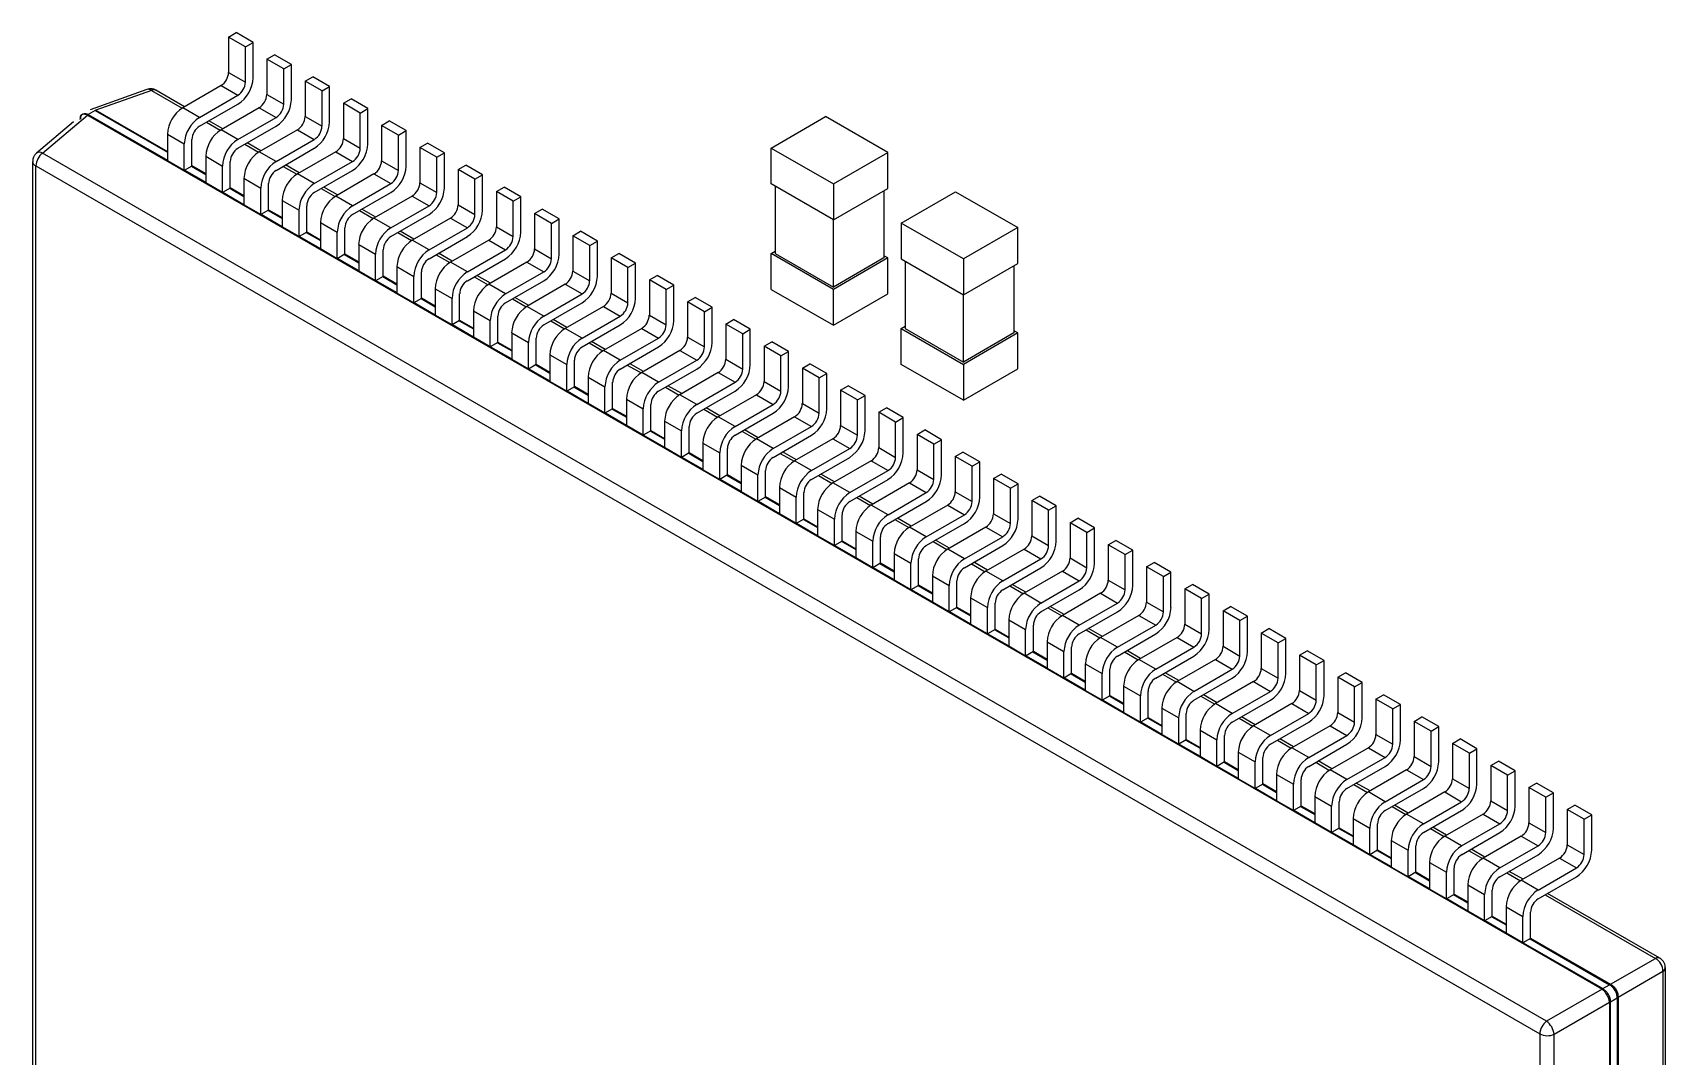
# Model space of a CAD drawing. Header units: millimetres. Extents: x 461 to 1302, y 117 to 711.
# Drawn here: x 951.68 to 981.86, y 286.42 to 305.35 of the extents above; entities that cross this region are included whole.
import ezdxf

# ---------------------------------------------------------------- set-up
doc = ezdxf.new("R2010")
doc.units = ezdxf.units.MM
doc.layers.get('0').update_dxf_attribs({"lineweight": 50})

msp = doc.modelspace()

# ---------------------------------------------------------------- linework, layer by layer
at = {"color": 7, "linetype": 'Continuous', "lineweight": 25}
for p, q in [((955.299, 305.272), (955.441, 305.353)), ((955.61, 305.092), (955.299, 305.272)), ((955.299, 305.272), (955.299, 304.618)), ((955.752, 305.174), (955.441, 305.353)), ((955.61, 305.092), (955.752, 305.174)), ((955.61, 304.439), (955.61, 305.092)), ((955.752, 304.52), (955.752, 305.174)), ((956.006, 304.863), (956.148, 304.945)), ((956.459, 304.765), (956.148, 304.945)), ((955.299, 304.618), (955.61, 304.439)), ((956.317, 304.684), (956.006, 304.863)), ((956.006, 304.863), (956.006, 304.21)), ((956.317, 304.684), (956.459, 304.765)), ((956.317, 304.03), (956.317, 304.684)), ((956.459, 304.112), (956.459, 304.765)), ((953.788, 304.303), (952.736, 303.927)), ((953.87, 304.286), (952.846, 303.919)), ((954.482, 303.983), (953.955, 304.288)), ((955.158, 304.373), (954.451, 303.965)), ((955.158, 304.373), (955.469, 304.194)), ((956.713, 304.455), (956.855, 304.537)), ((957.025, 304.276), (956.713, 304.455)), ((956.713, 304.455), (956.713, 303.802)), ((957.166, 304.357), (956.855, 304.537)), ((957.025, 304.276), (957.166, 304.357)), ((957.166, 303.704), (957.166, 304.357)), ((954.762, 303.786), (955.469, 304.194)), ((954.762, 303.622), (955.469, 304.03)), ((956.006, 304.21), (956.317, 304.03)), ((957.025, 303.622), (957.025, 304.276)), ((957.421, 304.047), (957.562, 304.129)), ((957.732, 303.867), (957.421, 304.047)), ((957.421, 304.047), (957.421, 303.394)), ((957.873, 303.949), (957.562, 304.129)), ((952.431, 303.706), (951.746, 303.124)), ((951.86, 303.126), (952.69, 303.829)), ((952.704, 303.839), (952.69, 303.829)), ((952.69, 303.829), (980.691, 287.664)), ((952.831, 303.912), (952.704, 303.839)), ((952.846, 303.919), (952.831, 303.912)), ((954.762, 303.786), (954.451, 303.965)), ((955.19, 303.575), (954.935, 303.722)), ((955.865, 303.965), (955.158, 303.557)), ((955.469, 303.377), (956.176, 303.786)), ((955.865, 303.965), (956.176, 303.786)), ((956.713, 303.802), (957.025, 303.622)), ((957.732, 303.867), (957.873, 303.949)), ((957.732, 303.214), (957.732, 303.867)), ((957.873, 303.296), (957.873, 303.949)), ((958.128, 303.639), (958.269, 303.72)), ((958.58, 303.541), (958.269, 303.72)), ((965.33, 303.219), (966.336, 303.8)), ((967.484, 303.137), (966.336, 303.8)), ((954.168, 303.475), (954.479, 303.296)), ((954.168, 303.475), (954.168, 302.985)), ((955.469, 303.377), (955.158, 303.557)), ((955.469, 303.214), (956.176, 303.622)), ((956.572, 303.557), (955.865, 303.149)), ((956.572, 303.557), (956.883, 303.377)), ((957.421, 303.394), (957.732, 303.214)), ((958.439, 303.459), (958.128, 303.639)), ((958.128, 303.639), (958.128, 302.985)), ((958.439, 303.459), (958.58, 303.541)), ((958.439, 302.806), (958.439, 303.459)), ((958.58, 302.888), (958.58, 303.541)), ((979.667, 287.073), (951.86, 303.126)), ((954.479, 302.806), (954.479, 303.296)), ((954.62, 302.887), (954.62, 303.377)), ((955.897, 303.167), (955.642, 303.314)), ((956.176, 302.969), (955.865, 303.149)), ((956.176, 302.969), (956.883, 303.377)), ((956.176, 302.806), (956.883, 303.214)), ((957.279, 303.149), (956.572, 302.741)), ((957.279, 303.149), (957.59, 302.969)), ((958.835, 303.231), (958.976, 303.312)), ((959.146, 303.051), (958.835, 303.231)), ((958.835, 303.231), (958.835, 302.577)), ((959.287, 303.133), (958.976, 303.312)), ((959.146, 303.051), (959.287, 303.133)), ((959.287, 302.479), (959.287, 303.133)), ((965.33, 302.556), (965.33, 303.219)), ((965.33, 303.219), (966.479, 302.556)), ((966.479, 302.556), (967.484, 303.137)), ((967.484, 302.474), (967.484, 303.137)), ((951.675, 302.972), (951.675, 270.862)), ((951.734, 302.89), (979.54, 286.838)), ((951.734, 270.78), (951.734, 302.89)), ((954.479, 302.806), (954.168, 302.985)), ((954.62, 302.887), (954.479, 302.806)), ((954.875, 303.067), (955.186, 302.887)), ((954.875, 303.067), (954.875, 302.577)), ((955.186, 302.398), (955.186, 302.887)), ((955.327, 302.479), (955.327, 302.969)), ((956.604, 302.759), (956.349, 302.906)), ((956.883, 302.561), (957.59, 302.969)), ((956.883, 302.398), (957.59, 302.806)), ((958.128, 302.985), (958.439, 302.806)), ((959.146, 302.398), (959.146, 303.051)), ((959.542, 302.822), (959.683, 302.904)), ((959.853, 302.643), (959.542, 302.822)), ((959.542, 302.822), (959.542, 302.169)), ((959.994, 302.724), (959.683, 302.904)), ((955.186, 302.398), (954.875, 302.577)), ((955.327, 302.479), (955.186, 302.398)), ((955.582, 302.659), (955.893, 302.479)), ((955.582, 302.659), (955.582, 302.169)), ((955.893, 301.989), (955.893, 302.479)), ((956.035, 302.071), (956.035, 302.561)), ((956.883, 302.561), (956.572, 302.741)), ((957.311, 302.351), (957.056, 302.498)), ((957.986, 302.741), (957.279, 302.332)), ((957.59, 302.153), (958.297, 302.561)), ((957.986, 302.741), (958.297, 302.561)), ((958.835, 302.577), (959.146, 302.398)), ((959.853, 302.643), (959.994, 302.724)), ((959.853, 301.989), (959.853, 302.643)), ((959.994, 302.071), (959.994, 302.724)), ((960.249, 302.414), (960.39, 302.496)), ((960.701, 302.316), (960.39, 302.496)), ((966.479, 301.893), (965.33, 302.556)), ((965.401, 302.515), (965.401, 301.269)), ((966.479, 302.556), (966.479, 301.893)), ((966.479, 301.893), (967.484, 302.474)), ((956.289, 302.251), (956.6, 302.071)), ((956.289, 302.251), (956.289, 301.761)), ((957.59, 302.153), (957.279, 302.332)), ((957.59, 301.989), (958.297, 302.398)), ((958.693, 302.332), (957.986, 301.924)), ((958.693, 302.332), (959.004, 302.153)), ((960.56, 302.234), (960.249, 302.414)), ((960.249, 302.414), (960.249, 301.761)), ((960.56, 302.234), (960.701, 302.316)), ((960.56, 301.581), (960.56, 302.234)), ((960.701, 301.663), (960.701, 302.316)), ((967.413, 302.433), (967.413, 301.187)), ((967.734, 301.831), (968.74, 302.412)), ((968.74, 302.412), (969.888, 301.749)), ((955.893, 301.989), (955.582, 302.169)), ((956.035, 302.071), (955.893, 301.989)), ((956.6, 301.581), (956.6, 302.071)), ((956.742, 301.663), (956.742, 302.153)), ((958.018, 301.942), (957.763, 302.089)), ((958.297, 301.745), (957.986, 301.924)), ((958.297, 301.745), (959.004, 302.153)), ((958.297, 301.581), (959.004, 301.989)), ((959.4, 301.924), (958.693, 301.516)), ((959.4, 301.924), (959.712, 301.745)), ((959.542, 302.169), (959.853, 301.989)), ((960.956, 302.006), (961.097, 302.088)), ((961.267, 301.826), (960.956, 302.006)), ((960.956, 302.006), (960.956, 301.353)), ((961.409, 301.908), (961.097, 302.088)), ((961.267, 301.826), (961.409, 301.908)), ((961.409, 301.255), (961.409, 301.908)), ((966.479, 300.647), (966.479, 301.893)), ((956.6, 301.581), (956.289, 301.761)), ((956.742, 301.663), (956.6, 301.581)), ((956.996, 301.842), (957.307, 301.663)), ((956.996, 301.842), (956.996, 301.353)), ((957.307, 301.173), (957.307, 301.663)), ((957.449, 301.255), (957.449, 301.744)), ((958.725, 301.534), (958.471, 301.681)), ((959.004, 301.336), (959.712, 301.745)), ((959.004, 301.173), (959.712, 301.581)), ((960.249, 301.761), (960.56, 301.581)), ((961.267, 301.173), (961.267, 301.826)), ((961.663, 301.598), (961.805, 301.679)), ((961.974, 301.418), (961.663, 301.598)), ((961.663, 301.598), (961.663, 300.944)), ((962.116, 301.5), (961.805, 301.679)), ((968.883, 301.168), (967.734, 301.831)), ((967.734, 301.831), (967.734, 301.168)), ((969.888, 301.749), (968.883, 301.168)), ((969.888, 301.086), (969.888, 301.749)), ((957.307, 301.173), (956.996, 301.353)), ((957.703, 301.434), (958.014, 301.255)), ((957.703, 301.434), (957.703, 300.944)), ((958.156, 300.846), (958.156, 301.336)), ((959.004, 301.336), (958.693, 301.516)), ((959.432, 301.126), (959.178, 301.273)), ((960.108, 301.516), (959.4, 301.108)), ((959.712, 300.928), (960.419, 301.336)), ((960.108, 301.516), (960.419, 301.336)), ((960.956, 301.353), (961.267, 301.173)), ((961.974, 301.418), (962.116, 301.5)), ((961.974, 300.765), (961.974, 301.418)), ((962.116, 300.846), (962.116, 301.5)), ((962.37, 301.189), (962.512, 301.271)), ((962.823, 301.092), (962.512, 301.271)), ((965.33, 301.269), (965.401, 301.31)), ((966.479, 300.606), (965.33, 301.269)), ((965.33, 300.606), (965.33, 301.269)), ((965.401, 301.269), (966.479, 300.647)), ((957.449, 301.255), (957.307, 301.173)), ((958.014, 300.765), (958.014, 301.255)), ((958.41, 301.026), (958.722, 300.846)), ((958.41, 301.026), (958.41, 300.536)), ((959.712, 300.928), (959.4, 301.108)), ((959.712, 300.765), (960.419, 301.173)), ((960.815, 301.108), (960.108, 300.7)), ((960.815, 301.108), (961.126, 300.928)), ((962.681, 301.01), (962.37, 301.189)), ((962.37, 301.189), (962.37, 300.536)), ((962.681, 301.01), (962.823, 301.092)), ((962.681, 300.357), (962.681, 301.01)), ((962.823, 300.438), (962.823, 301.092)), ((967.413, 301.187), (966.479, 300.647)), ((967.484, 301.187), (966.479, 300.606)), ((967.484, 301.187), (967.413, 301.227)), ((967.484, 300.524), (967.484, 301.187)), ((967.734, 301.168), (968.883, 300.505)), ((967.805, 301.127), (967.805, 299.881)), ((968.883, 301.168), (968.883, 300.505)), ((968.883, 300.505), (969.888, 301.086)), ((969.818, 301.045), (969.818, 299.799)), ((958.014, 300.765), (957.703, 300.944)), ((958.156, 300.846), (958.014, 300.765)), ((958.722, 300.356), (958.722, 300.846)), ((958.863, 300.438), (958.863, 300.928)), ((960.139, 300.718), (959.885, 300.865)), ((960.419, 300.52), (960.108, 300.7)), ((960.419, 300.52), (961.126, 300.928)), ((960.419, 300.357), (961.126, 300.765)), ((961.522, 300.7), (960.815, 300.291)), ((961.522, 300.7), (961.833, 300.52)), ((961.663, 300.944), (961.974, 300.765)), ((963.077, 300.781), (963.219, 300.863)), ((963.389, 300.602), (963.077, 300.781)), ((963.077, 300.781), (963.077, 300.128)), ((963.53, 300.683), (963.219, 300.863)), ((963.389, 300.602), (963.53, 300.683)), ((963.53, 300.03), (963.53, 300.683)), ((958.722, 300.356), (958.41, 300.536)), ((958.863, 300.438), (958.722, 300.356)), ((959.118, 300.618), (959.429, 300.438)), ((959.118, 300.618), (959.118, 300.128)), ((959.429, 299.948), (959.429, 300.438)), ((959.57, 300.03), (959.57, 300.52)), ((960.846, 300.31), (960.592, 300.457)), ((961.126, 300.112), (961.833, 300.52)), ((962.37, 300.536), (962.681, 300.357)), ((963.389, 299.948), (963.389, 300.602)), ((963.784, 300.373), (963.926, 300.455)), ((964.096, 300.193), (963.784, 300.373)), ((963.784, 300.373), (963.784, 299.72)), ((964.237, 300.275), (963.926, 300.455)), ((965.33, 300.606), (966.479, 299.943)), ((966.479, 299.943), (966.479, 300.606)), ((966.479, 299.943), (967.484, 300.524)), ((968.883, 299.259), (968.883, 300.505)), ((959.429, 299.948), (959.118, 300.128)), ((959.825, 300.21), (960.136, 300.03)), ((959.825, 300.21), (959.825, 299.72)), ((960.277, 299.622), (960.277, 300.112)), ((961.126, 300.112), (960.815, 300.291)), ((961.126, 299.948), (961.833, 300.357)), ((962.229, 300.291), (961.522, 299.883)), ((961.833, 299.703), (962.54, 300.112)), ((962.229, 300.291), (962.54, 300.112)), ((963.077, 300.128), (963.389, 299.948)), ((964.096, 300.193), (964.237, 300.275)), ((964.096, 299.54), (964.096, 300.193)), ((964.237, 299.622), (964.237, 300.275)), ((959.57, 300.03), (959.429, 299.948)), ((960.136, 299.54), (960.136, 300.03)), ((960.532, 299.801), (960.843, 299.622)), ((960.532, 299.801), (960.532, 299.311)), ((961.553, 299.901), (961.299, 300.048)), ((961.833, 299.703), (961.522, 299.883)), ((961.833, 299.54), (962.54, 299.948)), ((962.936, 299.883), (962.229, 299.475)), ((962.936, 299.883), (963.247, 299.703)), ((964.492, 299.965), (964.633, 300.047)), ((964.803, 299.785), (964.492, 299.965)), ((964.492, 299.965), (964.492, 299.312)), ((964.944, 299.867), (964.633, 300.047)), ((964.803, 299.785), (964.944, 299.867)), ((964.803, 299.132), (964.803, 299.785)), ((964.944, 299.214), (964.944, 299.867)), ((967.734, 299.881), (967.805, 299.922)), ((967.734, 299.881), (968.883, 299.218)), ((967.734, 299.218), (967.734, 299.881)), ((967.805, 299.881), (968.883, 299.259)), ((969.818, 299.799), (968.883, 299.259)), ((969.888, 299.799), (968.883, 299.218)), ((969.888, 299.799), (969.818, 299.84)), ((969.888, 299.136), (969.888, 299.799)), ((960.136, 299.54), (959.825, 299.72)), ((960.277, 299.622), (960.136, 299.54)), ((960.843, 299.132), (960.843, 299.622)), ((960.984, 299.214), (960.984, 299.703)), ((962.261, 299.493), (962.006, 299.64)), ((962.54, 299.295), (962.229, 299.475)), ((962.54, 299.295), (963.247, 299.703)), ((962.54, 299.132), (963.247, 299.54)), ((963.643, 299.475), (962.936, 299.067)), ((963.643, 299.475), (963.954, 299.295)), ((963.784, 299.72), (964.096, 299.54)), ((965.199, 299.557), (965.34, 299.638)), ((965.51, 299.377), (965.199, 299.557)), ((965.199, 299.557), (965.199, 298.903)), ((965.651, 299.459), (965.34, 299.638)), ((965.51, 299.377), (965.651, 299.459)), ((965.651, 298.805), (965.651, 299.459)), ((960.843, 299.132), (960.532, 299.311)), ((960.984, 299.214), (960.843, 299.132)), ((961.239, 299.393), (961.55, 299.214)), ((961.239, 299.393), (961.239, 298.903)), ((961.55, 298.724), (961.55, 299.214)), ((961.691, 298.805), (961.691, 299.295)), ((962.968, 299.085), (962.713, 299.232)), ((963.247, 298.887), (963.954, 299.295)), ((964.492, 299.312), (964.803, 299.132)), ((965.51, 298.724), (965.51, 299.377)), ((965.906, 299.148), (966.047, 299.23)), ((966.358, 299.051), (966.047, 299.23)), ((968.883, 298.555), (967.734, 299.218)), ((968.883, 299.218), (968.883, 298.555)), ((961.55, 298.724), (961.239, 298.903)), ((961.946, 298.985), (962.257, 298.805)), ((961.946, 298.985), (961.946, 298.495)), ((962.399, 298.397), (962.399, 298.887)), ((963.247, 298.887), (962.936, 299.067)), ((963.247, 298.724), (963.954, 299.132)), ((964.35, 299.067), (963.643, 298.658)), ((963.954, 298.479), (964.661, 298.887)), ((964.35, 299.067), (964.661, 298.887)), ((965.199, 298.903), (965.51, 298.724)), ((966.217, 298.969), (965.906, 299.148)), ((965.906, 299.148), (965.906, 298.495)), ((966.217, 298.969), (966.358, 299.051)), ((966.217, 298.316), (966.217, 298.969)), ((966.358, 298.397), (966.358, 299.051)), ((968.883, 298.555), (969.888, 299.136)), ((961.691, 298.805), (961.55, 298.724)), ((962.257, 298.315), (962.257, 298.805)), ((962.653, 298.577), (962.964, 298.397)), ((962.653, 298.577), (962.653, 298.087)), ((963.675, 298.677), (963.42, 298.824)), ((963.954, 298.479), (963.643, 298.658)), ((963.954, 298.316), (964.661, 298.724)), ((965.057, 298.658), (964.35, 298.25)), ((965.057, 298.658), (965.368, 298.479)), ((966.613, 298.74), (966.754, 298.822)), ((966.924, 298.561), (966.613, 298.74)), ((966.613, 298.74), (966.613, 298.087)), ((967.065, 298.642), (966.754, 298.822)), ((966.924, 298.561), (967.065, 298.642)), ((966.924, 297.907), (966.924, 298.561)), ((967.065, 297.989), (967.065, 298.642)), ((962.257, 298.315), (961.946, 298.495)), ((962.399, 298.397), (962.257, 298.315)), ((962.964, 297.907), (962.964, 298.397)), ((963.106, 297.989), (963.106, 298.479)), ((964.382, 298.269), (964.127, 298.416)), ((964.661, 298.071), (964.35, 298.25)), ((964.661, 298.071), (965.368, 298.479)), ((964.661, 297.907), (965.368, 298.316)), ((965.764, 298.25), (965.057, 297.842)), ((965.764, 298.25), (966.076, 298.071)), ((965.906, 298.495), (966.217, 298.316)), ((967.32, 298.332), (967.461, 298.414)), ((967.631, 298.152), (967.32, 298.332)), ((967.32, 298.332), (967.32, 297.679)), ((967.773, 298.234), (967.461, 298.414)), ((962.964, 297.907), (962.653, 298.087)), ((963.106, 297.989), (962.964, 297.907)), ((963.36, 298.169), (963.671, 297.989)), ((963.36, 298.169), (963.36, 297.679)), ((963.671, 297.499), (963.671, 297.989)), ((963.813, 297.581), (963.813, 298.071)), ((965.089, 297.86), (964.834, 298.007)), ((965.368, 297.662), (966.076, 298.071)), ((966.613, 298.087), (966.924, 297.907)), ((967.631, 298.152), (967.773, 298.234)), ((967.631, 297.499), (967.631, 298.152)), ((967.773, 297.581), (967.773, 298.234)), ((968.027, 297.924), (968.169, 298.006)), ((968.48, 297.826), (968.169, 298.006)), ((963.671, 297.499), (963.36, 297.679)), ((964.067, 297.76), (964.378, 297.581)), ((964.067, 297.76), (964.067, 297.27)), ((964.52, 297.173), (964.52, 297.662)), ((965.368, 297.662), (965.057, 297.842)), ((965.368, 297.499), (966.076, 297.907)), ((966.471, 297.842), (965.764, 297.434)), ((966.076, 297.254), (966.783, 297.662)), ((966.471, 297.842), (966.783, 297.662)), ((967.32, 297.679), (967.631, 297.499)), ((968.338, 297.744), (968.027, 297.924)), ((968.027, 297.924), (968.027, 297.271)), ((968.338, 297.744), (968.48, 297.826)), ((968.338, 297.091), (968.338, 297.744)), ((968.48, 297.173), (968.48, 297.826)), ((963.813, 297.581), (963.671, 297.499)), ((964.378, 297.091), (964.378, 297.581)), ((964.774, 297.352), (965.086, 297.173)), ((964.774, 297.352), (964.774, 296.862)), ((965.796, 297.452), (965.542, 297.599)), ((966.076, 297.254), (965.764, 297.434)), ((966.076, 297.091), (966.783, 297.499)), ((967.179, 297.434), (966.471, 297.026)), ((967.179, 297.434), (967.49, 297.254)), ((968.734, 297.516), (968.876, 297.597)), ((969.045, 297.336), (968.734, 297.516)), ((968.734, 297.516), (968.734, 296.862)), ((969.187, 297.418), (968.876, 297.597)), ((969.045, 297.336), (969.187, 297.418)), ((969.187, 296.764), (969.187, 297.418)), ((964.378, 297.091), (964.067, 297.27)), ((964.52, 297.173), (964.378, 297.091)), ((965.086, 296.683), (965.086, 297.173)), ((965.227, 296.764), (965.227, 297.254)), ((966.503, 297.044), (966.249, 297.191)), ((966.783, 296.846), (967.49, 297.254)), ((966.783, 296.683), (967.49, 297.091)), ((968.027, 297.271), (968.338, 297.091)), ((969.045, 296.683), (969.045, 297.336)), ((969.441, 297.107), (969.583, 297.189)), ((969.752, 296.928), (969.441, 297.107)), ((969.441, 297.107), (969.441, 296.454)), ((969.894, 297.009), (969.583, 297.189)), ((965.086, 296.683), (964.774, 296.862)), ((965.227, 296.764), (965.086, 296.683)), ((965.482, 296.944), (965.793, 296.764)), ((965.482, 296.944), (965.482, 296.454)), ((965.793, 296.274), (965.793, 296.764)), ((965.934, 296.356), (965.934, 296.846)), ((966.783, 296.846), (966.471, 297.026)), ((967.21, 296.636), (966.956, 296.783)), ((967.886, 297.026), (967.179, 296.617)), ((967.49, 296.438), (968.197, 296.846)), ((967.886, 297.026), (968.197, 296.846)), ((968.734, 296.862), (969.045, 296.683)), ((969.752, 296.928), (969.894, 297.009)), ((969.752, 296.275), (969.752, 296.928)), ((969.894, 296.356), (969.894, 297.009)), ((970.148, 296.699), (970.29, 296.781)), ((970.601, 296.601), (970.29, 296.781)), ((965.793, 296.274), (965.482, 296.454)), ((966.189, 296.536), (966.5, 296.356)), ((966.189, 296.536), (966.189, 296.046)), ((966.641, 295.948), (966.641, 296.438)), ((967.49, 296.438), (967.179, 296.617)), ((967.49, 296.275), (968.197, 296.683)), ((968.593, 296.617), (967.886, 296.209)), ((968.197, 296.03), (968.904, 296.438)), ((968.593, 296.617), (968.904, 296.438)), ((969.441, 296.454), (969.752, 296.275)), ((970.46, 296.52), (970.148, 296.699)), ((970.148, 296.699), (970.148, 296.046)), ((970.46, 296.52), (970.601, 296.601)), ((970.46, 295.866), (970.46, 296.52)), ((970.601, 295.948), (970.601, 296.601)), ((965.934, 296.356), (965.793, 296.274)), ((966.5, 295.866), (966.5, 296.356)), ((967.917, 296.228), (967.663, 296.375)), ((968.197, 296.03), (967.886, 296.209)), ((968.197, 295.866), (968.904, 296.275)), ((969.3, 296.209), (968.593, 295.801)), ((969.3, 296.209), (969.611, 296.03)), ((970.856, 296.291), (970.997, 296.373)), ((971.167, 296.111), (970.856, 296.291)), ((970.856, 296.291), (970.856, 295.638)), ((971.308, 296.193), (970.997, 296.373)), ((971.167, 296.111), (971.308, 296.193)), ((971.308, 295.54), (971.308, 296.193)), ((966.5, 295.866), (966.189, 296.046)), ((966.641, 295.948), (966.5, 295.866)), ((966.896, 296.128), (967.207, 295.948)), ((966.896, 296.128), (966.896, 295.638)), ((967.207, 295.458), (967.207, 295.948)), ((967.348, 295.54), (967.348, 296.03)), ((968.625, 295.819), (968.37, 295.966)), ((968.904, 295.621), (969.611, 296.03)), ((968.904, 295.458), (969.611, 295.866)), ((970.148, 296.046), (970.46, 295.866)), ((971.167, 295.458), (971.167, 296.111)), ((971.563, 295.883), (971.704, 295.964)), ((971.874, 295.703), (971.563, 295.883)), ((971.563, 295.883), (971.563, 295.23)), ((972.015, 295.785), (971.704, 295.964)), ((967.207, 295.458), (966.896, 295.638)), ((967.348, 295.54), (967.207, 295.458)), ((967.603, 295.719), (967.914, 295.54)), ((967.603, 295.719), (967.603, 295.229)), ((967.914, 295.05), (967.914, 295.54)), ((968.055, 295.131), (968.055, 295.621)), ((968.904, 295.621), (968.593, 295.801)), ((969.332, 295.411), (969.077, 295.558)), ((970.007, 295.801), (969.3, 295.393)), ((969.611, 295.213), (970.318, 295.621)), ((970.007, 295.801), (970.318, 295.621)), ((970.856, 295.638), (971.167, 295.458)), ((971.874, 295.703), (972.015, 295.785)), ((971.874, 295.05), (971.874, 295.703)), ((972.015, 295.132), (972.015, 295.785)), ((972.27, 295.475), (972.411, 295.556)), ((972.722, 295.377), (972.411, 295.556)), ((967.914, 295.05), (967.603, 295.229)), ((968.31, 295.311), (968.621, 295.132)), ((968.31, 295.311), (968.31, 294.821)), ((969.611, 295.213), (969.3, 295.393)), ((969.611, 295.05), (970.318, 295.458)), ((970.714, 295.393), (970.007, 294.985)), ((970.714, 295.393), (971.025, 295.213)), ((971.563, 295.23), (971.874, 295.05)), ((972.581, 295.295), (972.27, 295.475)), ((972.27, 295.475), (972.27, 294.821)), ((972.581, 295.295), (972.722, 295.377)), ((972.581, 294.642), (972.581, 295.295)), ((972.722, 294.723), (972.722, 295.377)), ((968.055, 295.131), (967.914, 295.05)), ((968.621, 294.642), (968.621, 295.132)), ((968.763, 294.723), (968.763, 295.213)), ((970.039, 295.003), (969.784, 295.15)), ((970.318, 294.805), (970.007, 294.985)), ((970.318, 294.805), (971.025, 295.213)), ((970.318, 294.642), (971.025, 295.05)), ((971.421, 294.985), (970.714, 294.576)), ((971.421, 294.985), (971.732, 294.805)), ((972.977, 295.066), (973.118, 295.148)), ((973.288, 294.887), (972.977, 295.066)), ((972.977, 295.066), (972.977, 294.413)), ((973.429, 294.968), (973.118, 295.148)), ((973.288, 294.887), (973.429, 294.968)), ((973.429, 294.315), (973.429, 294.968)), ((968.621, 294.642), (968.31, 294.821)), ((968.763, 294.723), (968.621, 294.642)), ((969.017, 294.903), (969.328, 294.723)), ((969.017, 294.903), (969.017, 294.413)), ((969.328, 294.233), (969.328, 294.723)), ((969.47, 294.315), (969.47, 294.805)), ((970.746, 294.595), (970.491, 294.742)), ((971.025, 294.397), (971.732, 294.805)), ((971.025, 294.234), (971.732, 294.642)), ((972.27, 294.821), (972.581, 294.642)), ((973.288, 294.234), (973.288, 294.887)), ((973.684, 294.658), (973.825, 294.74)), ((973.995, 294.479), (973.684, 294.658)), ((973.684, 294.658), (973.684, 294.005)), ((974.137, 294.56), (973.825, 294.74)), ((969.328, 294.233), (969.017, 294.413)), ((969.724, 294.495), (970.035, 294.315)), ((969.724, 294.495), (969.724, 294.005)), ((970.177, 293.907), (970.177, 294.397)), ((971.025, 294.397), (970.714, 294.576)), ((971.453, 294.187), (971.198, 294.334)), ((972.128, 294.576), (971.421, 294.168)), ((971.732, 293.989), (972.439, 294.397)), ((972.128, 294.576), (972.439, 294.397)), ((972.977, 294.413), (973.288, 294.234)), ((973.995, 294.479), (974.137, 294.56)), ((973.995, 293.825), (973.995, 294.479)), ((974.137, 293.907), (974.137, 294.56)), ((974.391, 294.25), (974.533, 294.332)), ((974.844, 294.152), (974.533, 294.332)), ((969.47, 294.315), (969.328, 294.233)), ((970.035, 293.825), (970.035, 294.315)), ((970.431, 294.087), (970.742, 293.907)), ((970.431, 294.087), (970.431, 293.597)), ((971.732, 293.989), (971.421, 294.168)), ((971.732, 293.825), (972.439, 294.234)), ((972.835, 294.168), (972.128, 293.76)), ((972.835, 294.168), (973.147, 293.989)), ((974.702, 294.07), (974.391, 294.25)), ((974.391, 294.25), (974.391, 293.597)), ((974.702, 294.07), (974.844, 294.152)), ((974.702, 293.417), (974.702, 294.07)), ((974.844, 293.499), (974.844, 294.152)), ((970.035, 293.825), (969.724, 294.005)), ((970.177, 293.907), (970.035, 293.825)), ((970.742, 293.417), (970.742, 293.907)), ((970.884, 293.499), (970.884, 293.989)), ((972.16, 293.778), (971.906, 293.925)), ((972.439, 293.58), (972.128, 293.76)), ((972.439, 293.58), (973.147, 293.989)), ((972.439, 293.417), (973.147, 293.825)), ((973.543, 293.76), (972.835, 293.352)), ((973.543, 293.76), (973.854, 293.58)), ((973.684, 294.005), (973.995, 293.825)), ((975.098, 293.842), (975.24, 293.923)), ((975.409, 293.662), (975.098, 293.842)), ((975.098, 293.842), (975.098, 293.189)), ((975.551, 293.744), (975.24, 293.923)), ((975.409, 293.662), (975.551, 293.744)), ((975.551, 293.091), (975.551, 293.744)), ((970.742, 293.417), (970.431, 293.597)), ((970.884, 293.499), (970.742, 293.417)), ((971.138, 293.678), (971.45, 293.499)), ((971.138, 293.678), (971.138, 293.188)), ((971.45, 293.009), (971.45, 293.499)), ((971.591, 293.09), (971.591, 293.58)), ((972.867, 293.37), (972.613, 293.517)), ((973.147, 293.172), (973.854, 293.58)), ((973.147, 293.009), (973.854, 293.417)), ((974.391, 293.597), (974.702, 293.417)), ((975.409, 293.009), (975.409, 293.662)), ((975.805, 293.434), (975.947, 293.515)), ((976.116, 293.254), (975.805, 293.434)), ((975.805, 293.434), (975.805, 292.78)), ((976.258, 293.336), (975.947, 293.515)), ((971.45, 293.009), (971.138, 293.188)), ((971.845, 293.27), (972.157, 293.091)), ((971.845, 293.27), (971.845, 292.78)), ((972.298, 292.682), (972.298, 293.172)), ((973.147, 293.172), (972.835, 293.352)), ((974.25, 293.352), (973.543, 292.944)), ((973.854, 292.764), (974.561, 293.172)), ((974.25, 293.352), (974.561, 293.172)), ((975.098, 293.189), (975.409, 293.009)), ((976.116, 293.254), (976.258, 293.336)), ((976.116, 292.601), (976.116, 293.254)), ((976.258, 292.682), (976.258, 293.336)), ((971.591, 293.09), (971.45, 293.009)), ((972.157, 292.601), (972.157, 293.091)), ((972.553, 292.862), (972.864, 292.682)), ((972.553, 292.862), (972.553, 292.372)), ((973.574, 292.962), (973.32, 293.109)), ((973.854, 292.764), (973.543, 292.944)), ((973.854, 292.601), (974.561, 293.009)), ((974.957, 292.944), (974.25, 292.535)), ((974.957, 292.944), (975.268, 292.764)), ((976.512, 293.025), (976.654, 293.107)), ((976.824, 292.846), (976.512, 293.025)), ((976.512, 293.025), (976.512, 292.372)), ((976.965, 292.927), (976.654, 293.107)), ((976.824, 292.846), (976.965, 292.927)), ((976.824, 292.193), (976.824, 292.846)), ((976.965, 292.274), (976.965, 292.927)), ((972.157, 292.601), (971.845, 292.78)), ((972.298, 292.682), (972.157, 292.601)), ((972.864, 292.192), (972.864, 292.682)), ((973.005, 292.274), (973.005, 292.764)), ((974.281, 292.554), (974.027, 292.701)), ((974.561, 292.356), (974.25, 292.535)), ((974.561, 292.356), (975.268, 292.764)), ((974.561, 292.193), (975.268, 292.601)), ((975.664, 292.535), (974.957, 292.127)), ((975.664, 292.535), (975.975, 292.356)), ((975.805, 292.78), (976.116, 292.601)), ((977.22, 292.617), (977.361, 292.699)), ((977.531, 292.438), (977.22, 292.617)), ((977.22, 292.617), (977.22, 291.964)), ((977.672, 292.519), (977.361, 292.699)), ((977.531, 292.438), (977.672, 292.519)), ((977.672, 291.866), (977.672, 292.519)), ((972.864, 292.192), (972.553, 292.372)), ((973.005, 292.274), (972.864, 292.192)), ((973.26, 292.454), (973.571, 292.274)), ((973.26, 292.454), (973.26, 291.964)), ((973.571, 291.784), (973.571, 292.274)), ((973.712, 291.866), (973.712, 292.356)), ((974.989, 292.146), (974.734, 292.293)), ((975.268, 291.948), (975.975, 292.356)), ((976.512, 292.372), (976.824, 292.193)), ((977.531, 291.784), (977.531, 292.438)), ((977.927, 292.209), (978.068, 292.291)), ((978.238, 292.029), (977.927, 292.209)), ((977.927, 292.209), (977.927, 291.556)), ((978.379, 292.111), (978.068, 292.291)), ((973.571, 291.784), (973.26, 291.964)), ((973.967, 292.046), (974.278, 291.866)), ((973.967, 292.046), (973.967, 291.556)), ((974.419, 291.458), (974.419, 291.948)), ((975.268, 291.948), (974.957, 292.127)), ((975.268, 291.784), (975.975, 292.193)), ((976.371, 292.127), (975.664, 291.719)), ((975.975, 291.539), (976.682, 291.948)), ((976.371, 292.127), (976.682, 291.948)), ((977.22, 291.964), (977.531, 291.784)), ((978.238, 292.029), (978.379, 292.111)), ((978.238, 291.376), (978.238, 292.029)), ((978.379, 291.458), (978.379, 292.111)), ((973.712, 291.866), (973.571, 291.784)), ((974.278, 291.376), (974.278, 291.866)), ((974.674, 291.637), (974.985, 291.458)), ((974.674, 291.637), (974.674, 291.147)), ((975.696, 291.737), (975.441, 291.884)), ((975.975, 291.539), (975.664, 291.719)), ((975.975, 291.376), (976.682, 291.784)), ((977.078, 291.719), (976.371, 291.311)), ((977.078, 291.719), (977.389, 291.539)), ((978.634, 291.801), (978.775, 291.882)), ((978.945, 291.621), (978.634, 291.801)), ((978.634, 291.801), (978.634, 291.148)), ((979.086, 291.703), (978.775, 291.882)), ((978.945, 291.621), (979.086, 291.703)), ((978.945, 290.968), (978.945, 291.621)), ((979.086, 291.05), (979.086, 291.703)), ((974.278, 291.376), (973.967, 291.556)), ((974.419, 291.458), (974.278, 291.376)), ((974.985, 290.968), (974.985, 291.458)), ((975.126, 291.049), (975.126, 291.539)), ((976.403, 291.329), (976.148, 291.476)), ((976.682, 291.131), (976.371, 291.311)), ((976.682, 291.131), (977.389, 291.539)), ((976.682, 290.968), (977.389, 291.376)), ((977.785, 291.311), (977.078, 290.903)), ((977.785, 291.311), (978.096, 291.131)), ((977.927, 291.556), (978.238, 291.376)), ((979.341, 291.393), (979.482, 291.474)), ((979.652, 291.213), (979.341, 291.393)), ((979.341, 291.393), (979.341, 290.739)), ((979.793, 291.295), (979.482, 291.474)), ((974.985, 290.968), (974.674, 291.147)), ((975.126, 291.049), (974.985, 290.968)), ((975.381, 291.229), (975.692, 291.05)), ((975.381, 291.229), (975.381, 290.739)), ((975.692, 290.56), (975.692, 291.05)), ((975.834, 290.641), (975.834, 291.131)), ((977.11, 290.921), (976.855, 291.068)), ((977.389, 290.723), (978.096, 291.131)), ((978.634, 291.148), (978.945, 290.968)), ((979.652, 291.213), (979.793, 291.295)), ((979.652, 290.56), (979.652, 291.213)), ((979.793, 290.641), (979.793, 291.295)), ((980.048, 290.984), (980.189, 291.066)), ((980.5, 290.886), (980.189, 291.066)), ((975.692, 290.56), (975.381, 290.739)), ((976.088, 290.821), (976.399, 290.641)), ((976.088, 290.821), (976.088, 290.331)), ((976.541, 290.233), (976.541, 290.723)), ((977.389, 290.723), (977.078, 290.903)), ((977.389, 290.56), (978.096, 290.968)), ((978.492, 290.903), (977.785, 290.494)), ((978.096, 290.315), (978.803, 290.723)), ((978.492, 290.903), (978.803, 290.723)), ((979.341, 290.739), (979.652, 290.56)), ((980.359, 290.805), (980.048, 290.984)), ((980.048, 290.984), (980.048, 290.331)), ((980.359, 290.805), (980.5, 290.886)), ((980.359, 290.152), (980.359, 290.805)), ((980.5, 290.233), (980.5, 290.886)), ((975.834, 290.641), (975.692, 290.56)), ((976.399, 290.151), (976.399, 290.641)), ((976.795, 290.413), (977.106, 290.233)), ((976.795, 290.413), (976.795, 289.923)), ((977.817, 290.513), (977.562, 290.66)), ((978.096, 290.315), (977.785, 290.494)), ((978.096, 290.151), (978.803, 290.56)), ((979.199, 290.494), (978.492, 290.086)), ((979.199, 290.494), (979.511, 290.315)), ((976.399, 290.151), (976.088, 290.331)), ((976.541, 290.233), (976.399, 290.151)), ((977.106, 289.743), (977.106, 290.233)), ((977.248, 289.825), (977.248, 290.315)), ((978.524, 290.105), (978.27, 290.251)), ((978.803, 289.907), (979.511, 290.315)), ((978.803, 289.743), (979.511, 290.151)), ((980.048, 290.331), (980.359, 290.152)), ((977.106, 289.743), (976.795, 289.923)), ((977.248, 289.825), (977.106, 289.743)), ((977.502, 290.005), (977.813, 289.825)), ((977.502, 290.005), (977.502, 289.515)), ((977.813, 289.335), (977.813, 289.825)), ((977.955, 289.417), (977.955, 289.907)), ((978.803, 289.907), (978.492, 290.086)), ((979.231, 289.696), (978.977, 289.843)), ((979.907, 290.086), (979.199, 289.678)), ((979.511, 289.498), (980.218, 289.907)), ((979.907, 290.086), (980.218, 289.907)), ((977.813, 289.335), (977.502, 289.515)), ((978.209, 289.596), (978.521, 289.417)), ((978.209, 289.596), (978.209, 289.106)), ((978.662, 289.008), (978.662, 289.498)), ((979.511, 289.498), (979.199, 289.678)), ((979.511, 289.335), (980.218, 289.743)), ((977.955, 289.417), (977.813, 289.335)), ((978.521, 288.927), (978.521, 289.417)), ((981.762, 288.235), (979.684, 289.435)), ((978.521, 288.927), (978.209, 289.106)), ((978.662, 289.008), (978.521, 288.927)), ((978.917, 289.188), (979.228, 289.008)), ((978.917, 289.188), (978.917, 288.698)), ((979.228, 288.519), (979.228, 289.008)), ((979.369, 288.6), (979.369, 289.09)), ((979.228, 288.519), (978.917, 288.698)), ((979.369, 288.6), (979.228, 288.519)), ((980.847, 287.755), (981.677, 288.233)), ((981.817, 287.99), (980.988, 287.511)), ((981.862, 285.663), (981.862, 288.062)), ((980.706, 287.674), (980.832, 287.747)), ((980.832, 287.747), (980.847, 287.755)), ((980.691, 287.664), (979.667, 287.073)), ((979.808, 286.83), (980.832, 287.421)), ((980.691, 287.664), (980.706, 287.674)), ((980.847, 287.429), (980.832, 287.421)), ((980.832, 287.421), (980.832, 255.086)), ((980.847, 287.429), (980.974, 287.502)), ((980.988, 287.511), (980.974, 287.502)), ((979.54, 286.838), (979.54, 254.728)), ((979.808, 254.719), (979.808, 286.83))]:
    msp.add_line(p, q, dxfattribs=at)
at = {"color": 8, "linetype": 'Continuous', "lineweight": 25}
for p, q in [((953.87, 304.286), (954.438, 303.958)), ((952.704, 303.839), (954.168, 302.994)), ((952.831, 303.912), (954.168, 303.14)), ((952.846, 303.919), (954.168, 303.156)), ((954.89, 303.696), (955.145, 303.549)), ((955.598, 303.288), (955.852, 303.141)), ((954.486, 302.81), (954.875, 302.586)), ((954.613, 302.883), (954.875, 302.732)), ((954.62, 302.895), (954.875, 302.748)), ((956.305, 302.88), (956.559, 302.733)), ((955.32, 302.475), (955.582, 302.324)), ((955.327, 302.487), (955.582, 302.34)), ((955.193, 302.402), (955.582, 302.177)), ((957.012, 302.472), (957.267, 302.325)), ((955.901, 301.994), (956.289, 301.769)), ((956.027, 302.067), (956.289, 301.915)), ((956.035, 302.079), (956.289, 301.932)), ((957.719, 302.064), (957.974, 301.917)), ((956.608, 301.585), (956.996, 301.361)), ((956.734, 301.658), (956.996, 301.507)), ((956.742, 301.67), (956.996, 301.523)), ((958.426, 301.655), (958.681, 301.508)), ((957.315, 301.177), (957.703, 300.953)), ((957.441, 301.25), (957.703, 301.099)), ((957.449, 301.262), (957.703, 301.115)), ((959.133, 301.247), (959.388, 301.1)), ((958.022, 300.769), (958.41, 300.545)), ((958.149, 300.842), (958.41, 300.691)), ((958.156, 300.854), (958.41, 300.707)), ((959.84, 300.839), (960.095, 300.692)), ((958.729, 300.361), (959.118, 300.136)), ((958.856, 300.434), (959.118, 300.283)), ((958.863, 300.446), (959.118, 300.299)), ((960.547, 300.431), (960.802, 300.284)), ((959.436, 299.953), (959.825, 299.728)), ((959.563, 300.026), (959.825, 299.874)), ((959.57, 300.038), (959.825, 299.891)), ((961.254, 300.023), (961.509, 299.876)), ((960.143, 299.544), (960.532, 299.32)), ((960.27, 299.617), (960.532, 299.466)), ((960.277, 299.629), (960.532, 299.482)), ((961.962, 299.614), (962.216, 299.467)), ((960.977, 299.209), (961.239, 299.058)), ((960.984, 299.221), (961.239, 299.074)), ((962.669, 299.206), (962.923, 299.059)), ((960.85, 299.136), (961.239, 298.912)), ((961.557, 298.728), (961.946, 298.504)), ((961.684, 298.801), (961.946, 298.65)), ((961.691, 298.813), (961.946, 298.666)), ((963.376, 298.798), (963.631, 298.651)), ((962.265, 298.32), (962.653, 298.095)), ((962.391, 298.393), (962.653, 298.242)), ((962.399, 298.405), (962.653, 298.258)), ((964.083, 298.39), (964.338, 298.243)), ((963.098, 297.985), (963.36, 297.833)), ((963.106, 297.997), (963.36, 297.85)), ((964.79, 297.982), (965.045, 297.835)), ((962.972, 297.912), (963.36, 297.687)), ((963.679, 297.503), (964.067, 297.279)), ((963.805, 297.576), (964.067, 297.425)), ((963.813, 297.588), (964.067, 297.441)), ((965.497, 297.573), (965.752, 297.426)), ((964.386, 297.095), (964.774, 296.871)), ((964.512, 297.168), (964.774, 297.017)), ((964.52, 297.18), (964.774, 297.033)), ((966.204, 297.165), (966.459, 297.018)), ((965.22, 296.76), (965.482, 296.609)), ((965.227, 296.772), (965.482, 296.625)), ((966.911, 296.757), (967.166, 296.61)), ((965.093, 296.687), (965.482, 296.463)), ((965.8, 296.279), (966.189, 296.054)), ((965.927, 296.352), (966.189, 296.201)), ((965.934, 296.364), (966.189, 296.217)), ((967.618, 296.349), (967.873, 296.202)), ((966.507, 295.871), (966.896, 295.646)), ((966.634, 295.944), (966.896, 295.792)), ((966.641, 295.956), (966.896, 295.809)), ((968.325, 295.941), (968.58, 295.794)), ((967.341, 295.535), (967.603, 295.384)), ((967.348, 295.547), (967.603, 295.4)), ((969.033, 295.532), (969.287, 295.385)), ((967.214, 295.462), (967.603, 295.238)), ((967.921, 295.054), (968.31, 294.83)), ((968.048, 295.127), (968.31, 294.976)), ((968.055, 295.139), (968.31, 294.992)), ((969.74, 295.124), (969.994, 294.977)), ((968.629, 294.646), (969.017, 294.422)), ((968.755, 294.719), (969.017, 294.568)), ((968.763, 294.731), (969.017, 294.584)), ((970.447, 294.716), (970.702, 294.569)), ((969.47, 294.323), (969.724, 294.176)), ((969.336, 294.238), (969.724, 294.013)), ((969.462, 294.311), (969.724, 294.16)), ((971.154, 294.308), (971.409, 294.161)), ((970.043, 293.83), (970.431, 293.605)), ((970.169, 293.903), (970.431, 293.751)), ((970.177, 293.914), (970.431, 293.768)), ((971.861, 293.9), (972.116, 293.752)), ((970.75, 293.421), (971.138, 293.197)), ((970.876, 293.494), (971.138, 293.343)), ((970.884, 293.506), (971.138, 293.359)), ((972.568, 293.491), (972.823, 293.344)), ((971.457, 293.013), (971.845, 292.789)), ((971.584, 293.086), (971.845, 292.935)), ((971.591, 293.098), (971.845, 292.951)), ((973.275, 293.083), (973.53, 292.936)), ((972.164, 292.605), (972.553, 292.381)), ((972.291, 292.678), (972.553, 292.527)), ((972.298, 292.69), (972.553, 292.543)), ((973.982, 292.675), (974.237, 292.528)), ((972.998, 292.27), (973.26, 292.119)), ((973.005, 292.282), (973.26, 292.135)), ((974.689, 292.267), (974.944, 292.12)), ((972.871, 292.197), (973.26, 291.972)), ((973.578, 291.788), (973.967, 291.564)), ((973.705, 291.862), (973.967, 291.71)), ((973.712, 291.873), (973.967, 291.727)), ((975.397, 291.859), (975.651, 291.711)), ((974.285, 291.38), (974.674, 291.156)), ((974.412, 291.453), (974.674, 291.302)), ((974.419, 291.465), (974.674, 291.318)), ((976.104, 291.45), (976.358, 291.303)), ((975.119, 291.045), (975.381, 290.894)), ((975.126, 291.057), (975.381, 290.91)), ((976.811, 291.042), (977.066, 290.895)), ((974.992, 290.972), (975.381, 290.748)), ((975.7, 290.564), (976.088, 290.34)), ((975.826, 290.637), (976.088, 290.486)), ((975.834, 290.649), (976.088, 290.502)), ((977.518, 290.634), (977.773, 290.487)), ((976.407, 290.156), (976.795, 289.931)), ((976.533, 290.229), (976.795, 290.078)), ((976.541, 290.241), (976.795, 290.094)), ((978.225, 290.226), (978.48, 290.079)), ((977.24, 289.821), (977.502, 289.669)), ((977.248, 289.832), (977.502, 289.685)), ((978.932, 289.818), (979.187, 289.67)), ((977.114, 289.747), (977.502, 289.523)), ((977.821, 289.339), (978.209, 289.115)), ((977.947, 289.412), (978.209, 289.261)), ((977.955, 289.424), (978.209, 289.277)), ((979.639, 289.409), (981.677, 288.233)), ((978.528, 288.931), (978.917, 288.707)), ((978.655, 289.004), (978.917, 288.853)), ((978.662, 289.016), (978.917, 288.869)), ((979.362, 288.596), (980.832, 287.747)), ((979.369, 288.608), (980.847, 287.755)), ((979.235, 288.523), (980.706, 287.674)), ((981.817, 287.99), (981.817, 285.637)), ((980.847, 285.73), (980.847, 287.429)), ((980.974, 287.502), (980.974, 285.804)), ((980.988, 287.511), (980.988, 285.804))]:
    msp.add_line(p, q, dxfattribs=at)
at = {"color": 7, "linetype": 'Continuous', "lineweight": 25}
for centre, radius, start, end in [((954.992, 304.632), 0.307, 302.6028, 357.3953), ((955.138, 304.548), 0.615, 302.6048, 357.3945), ((955.303, 304.453), 0.307, 302.6028, 357.3953), ((955.699, 304.224), 0.307, 302.6028, 357.3953), ((955.845, 304.14), 0.615, 302.6048, 357.3945), ((956.01, 304.044), 0.307, 302.6028, 357.3953), ((954.782, 303.447), 0.615, 122.607, 177.3936), ((955.093, 303.268), 0.615, 122.607, 177.3936), ((956.406, 303.816), 0.307, 302.6028, 357.3953), ((956.552, 303.732), 0.615, 302.6048, 357.3945), ((954.927, 303.363), 0.307, 122.6067, 177.3938), ((955.489, 303.039), 0.615, 122.607, 177.3936), ((956.718, 303.636), 0.307, 302.6028, 357.3953), ((957.114, 303.408), 0.307, 302.6028, 357.3953), ((952.045, 302.875), 0.311, 126.2983, 177.1675), ((955.8, 302.859), 0.615, 122.607, 177.3936), ((955.635, 302.955), 0.307, 122.6067, 177.3938), ((956.196, 302.631), 0.615, 122.607, 177.3936), ((957.259, 303.324), 0.615, 302.6048, 357.3945), ((957.425, 303.228), 0.307, 302.6028, 357.3953), ((956.507, 302.451), 0.615, 122.607, 177.3936), ((956.342, 302.547), 0.307, 122.6067, 177.3938), ((957.821, 302.999), 0.307, 302.6028, 357.3953), ((957.966, 302.915), 0.615, 302.6048, 357.3945), ((958.132, 302.82), 0.307, 302.6028, 357.3953), ((956.903, 302.223), 0.615, 122.607, 177.3936), ((957.214, 302.043), 0.615, 122.607, 177.3936), ((958.528, 302.591), 0.307, 302.6028, 357.3953), ((958.673, 302.507), 0.615, 302.6048, 357.3945), ((957.049, 302.139), 0.307, 122.6067, 177.3938), ((957.61, 301.814), 0.615, 122.607, 177.3936), ((958.839, 302.412), 0.307, 302.6028, 357.3953), ((957.922, 301.635), 0.615, 122.607, 177.3936), ((957.756, 301.73), 0.307, 122.6067, 177.3938), ((958.317, 301.406), 0.615, 122.607, 177.3936), ((959.235, 302.183), 0.307, 302.6028, 357.3953), ((959.38, 302.099), 0.615, 302.6048, 357.3945), ((959.546, 302.003), 0.307, 302.6028, 357.3953), ((958.629, 301.227), 0.615, 122.607, 177.3936), ((958.463, 301.322), 0.307, 122.6067, 177.3938), ((959.942, 301.775), 0.307, 302.6028, 357.3953), ((960.087, 301.691), 0.615, 302.6048, 357.3945), ((960.253, 301.595), 0.307, 302.6028, 357.3953), ((959.025, 300.998), 0.615, 122.607, 177.3936), ((959.336, 300.818), 0.615, 122.607, 177.3936), ((960.649, 301.367), 0.307, 302.6028, 357.3953), ((959.17, 300.914), 0.307, 122.6067, 177.3938), ((959.732, 300.59), 0.615, 122.607, 177.3936), ((960.795, 301.283), 0.615, 302.6048, 357.3945), ((960.96, 301.187), 0.307, 302.6028, 357.3953), ((960.043, 300.41), 0.615, 122.607, 177.3936), ((959.877, 300.506), 0.307, 122.6067, 177.3938), ((960.439, 300.182), 0.615, 122.607, 177.3936), ((961.356, 300.958), 0.307, 302.6028, 357.3953), ((961.502, 300.874), 0.615, 302.6048, 357.3945), ((961.667, 300.779), 0.307, 302.6028, 357.3953), ((960.75, 300.002), 0.615, 122.607, 177.3936), ((962.063, 300.55), 0.307, 302.6028, 357.3953), ((962.209, 300.466), 0.615, 302.6048, 357.3945), ((960.584, 300.098), 0.307, 122.6067, 177.3938), ((961.146, 299.773), 0.615, 122.607, 177.3936), ((961.457, 299.594), 0.615, 122.607, 177.3936), ((962.374, 300.371), 0.307, 302.6028, 357.3953), ((962.77, 300.142), 0.307, 302.6028, 357.3953), ((961.291, 299.689), 0.307, 122.6067, 177.3938), ((961.853, 299.365), 0.615, 122.607, 177.3936), ((962.916, 300.058), 0.615, 302.6048, 357.3945), ((963.081, 299.962), 0.307, 302.6028, 357.3953), ((962.164, 299.186), 0.615, 122.607, 177.3936), ((961.999, 299.281), 0.307, 122.6067, 177.3938), ((962.56, 298.957), 0.615, 122.607, 177.3936), ((963.477, 299.734), 0.307, 302.6028, 357.3953), ((963.623, 299.65), 0.615, 302.6048, 357.3945), ((963.789, 299.554), 0.307, 302.6028, 357.3953), ((962.871, 298.777), 0.615, 122.607, 177.3936), ((964.185, 299.326), 0.307, 302.6028, 357.3953), ((964.33, 299.242), 0.615, 302.6048, 357.3945), ((962.706, 298.873), 0.307, 122.6067, 177.3938), ((963.267, 298.549), 0.615, 122.607, 177.3936), ((963.578, 298.369), 0.615, 122.607, 177.3936), ((964.496, 299.146), 0.307, 302.6028, 357.3953), ((964.892, 298.917), 0.307, 302.6028, 357.3953), ((963.413, 298.465), 0.307, 122.6067, 177.3938), ((963.974, 298.141), 0.615, 122.607, 177.3936), ((965.037, 298.833), 0.615, 302.6048, 357.3945), ((965.203, 298.738), 0.307, 302.6028, 357.3953), ((964.285, 297.961), 0.615, 122.607, 177.3936), ((964.12, 298.057), 0.307, 122.6067, 177.3938), ((964.681, 297.732), 0.615, 122.607, 177.3936), ((965.599, 298.509), 0.307, 302.6028, 357.3953), ((965.744, 298.425), 0.615, 302.6048, 357.3945), ((965.91, 298.33), 0.307, 302.6028, 357.3953), ((964.993, 297.553), 0.615, 122.607, 177.3936), ((966.306, 298.101), 0.307, 302.6028, 357.3953), ((966.451, 298.017), 0.615, 302.6048, 357.3945), ((964.827, 297.648), 0.307, 122.6067, 177.3938), ((965.389, 297.324), 0.615, 122.607, 177.3936), ((965.7, 297.145), 0.615, 122.607, 177.3936), ((966.617, 297.921), 0.307, 302.6028, 357.3953), ((967.013, 297.693), 0.307, 302.6028, 357.3953), ((965.534, 297.24), 0.307, 122.6067, 177.3938), ((966.096, 296.916), 0.615, 122.607, 177.3936), ((967.158, 297.609), 0.615, 302.6048, 357.3945), ((967.324, 297.513), 0.307, 302.6028, 357.3953), ((966.407, 296.736), 0.615, 122.607, 177.3936), ((966.241, 296.832), 0.307, 122.6067, 177.3938), ((967.72, 297.285), 0.307, 302.6028, 357.3953), ((967.866, 297.201), 0.615, 302.6048, 357.3945), ((968.031, 297.105), 0.307, 302.6028, 357.3953), ((966.803, 296.508), 0.615, 122.607, 177.3936), ((967.114, 296.328), 0.615, 122.607, 177.3936), ((968.427, 296.876), 0.307, 302.6028, 357.3953), ((968.573, 296.792), 0.615, 302.6048, 357.3945), ((966.948, 296.424), 0.307, 122.6067, 177.3938), ((967.51, 296.1), 0.615, 122.607, 177.3936), ((967.821, 295.92), 0.615, 122.607, 177.3936), ((968.738, 296.697), 0.307, 302.6028, 357.3953), ((969.134, 296.468), 0.307, 302.6028, 357.3953), ((967.655, 296.016), 0.307, 122.6067, 177.3938), ((968.217, 295.691), 0.615, 122.607, 177.3936), ((969.28, 296.384), 0.615, 302.6048, 357.3945), ((969.445, 296.289), 0.307, 302.6028, 357.3953), ((968.528, 295.512), 0.615, 122.607, 177.3936), ((968.362, 295.607), 0.307, 122.6067, 177.3938), ((969.841, 296.06), 0.307, 302.6028, 357.3953), ((969.987, 295.976), 0.615, 302.6048, 357.3945), ((970.153, 295.88), 0.307, 302.6028, 357.3953), ((968.924, 295.283), 0.615, 122.607, 177.3936), ((969.235, 295.104), 0.615, 122.607, 177.3936), ((970.549, 295.652), 0.307, 302.6028, 357.3953), ((970.694, 295.568), 0.615, 302.6048, 357.3945), ((969.07, 295.199), 0.307, 122.6067, 177.3938), ((969.631, 294.875), 0.615, 122.607, 177.3936), ((970.86, 295.472), 0.307, 302.6028, 357.3953), ((971.256, 295.244), 0.307, 302.6028, 357.3953), ((969.942, 294.695), 0.615, 122.607, 177.3936), ((969.777, 294.791), 0.307, 122.6067, 177.3938), ((970.338, 294.467), 0.615, 122.607, 177.3936), ((971.401, 295.16), 0.615, 302.6048, 357.3945), ((971.567, 295.064), 0.307, 302.6028, 357.3953), ((970.649, 294.287), 0.615, 122.607, 177.3936), ((970.484, 294.383), 0.307, 122.6067, 177.3938), ((971.963, 294.835), 0.307, 302.6028, 357.3953), ((972.108, 294.751), 0.615, 302.6048, 357.3945), ((972.274, 294.656), 0.307, 302.6028, 357.3953), ((971.045, 294.059), 0.615, 122.607, 177.3936), ((971.357, 293.879), 0.615, 122.607, 177.3936), ((972.67, 294.427), 0.307, 302.6028, 357.3953), ((971.191, 293.975), 0.307, 122.6067, 177.3938), ((971.753, 293.65), 0.615, 122.607, 177.3936), ((972.815, 294.343), 0.615, 302.6048, 357.3945), ((972.981, 294.248), 0.307, 302.6028, 357.3953), ((972.064, 293.471), 0.615, 122.607, 177.3936), ((971.898, 293.566), 0.307, 122.6067, 177.3938), ((972.46, 293.242), 0.615, 122.607, 177.3936), ((973.377, 294.019), 0.307, 302.6028, 357.3953), ((973.522, 293.935), 0.615, 302.6048, 357.3945), ((973.688, 293.839), 0.307, 302.6028, 357.3953), ((972.771, 293.063), 0.615, 122.607, 177.3936), ((972.605, 293.158), 0.307, 122.6067, 177.3938), ((974.084, 293.611), 0.307, 302.6028, 357.3953), ((974.23, 293.527), 0.615, 302.6048, 357.3945), ((974.395, 293.431), 0.307, 302.6028, 357.3953), ((973.167, 292.834), 0.615, 122.607, 177.3936), ((973.478, 292.654), 0.615, 122.607, 177.3936), ((974.791, 293.203), 0.307, 302.6028, 357.3953), ((973.312, 292.75), 0.307, 122.6067, 177.3938), ((973.874, 292.426), 0.615, 122.607, 177.3936), ((974.937, 293.119), 0.615, 302.6048, 357.3945), ((975.102, 293.023), 0.307, 302.6028, 357.3953), ((974.185, 292.246), 0.615, 122.607, 177.3936), ((974.019, 292.342), 0.307, 122.6067, 177.3938), ((974.581, 292.018), 0.615, 122.607, 177.3936), ((975.498, 292.794), 0.307, 302.6028, 357.3953), ((975.644, 292.71), 0.615, 302.6048, 357.3945), ((975.809, 292.615), 0.307, 302.6028, 357.3953), ((974.892, 291.838), 0.615, 122.607, 177.3936), ((976.205, 292.386), 0.307, 302.6028, 357.3953), ((976.351, 292.302), 0.615, 302.6048, 357.3945), ((974.726, 291.934), 0.307, 122.6067, 177.3938), ((975.288, 291.609), 0.615, 122.607, 177.3936), ((975.599, 291.43), 0.615, 122.607, 177.3936), ((976.517, 292.207), 0.307, 302.6028, 357.3953), ((976.912, 291.978), 0.307, 302.6028, 357.3953), ((975.434, 291.525), 0.307, 122.6067, 177.3938), ((975.995, 291.201), 0.615, 122.607, 177.3936), ((977.058, 291.894), 0.615, 302.6048, 357.3945), ((977.224, 291.798), 0.307, 302.6028, 357.3953), ((976.306, 291.022), 0.615, 122.607, 177.3936), ((976.141, 291.117), 0.307, 122.6067, 177.3938), ((976.702, 290.793), 0.615, 122.607, 177.3936), ((977.62, 291.57), 0.307, 302.6028, 357.3953), ((977.765, 291.486), 0.615, 302.6048, 357.3945), ((977.931, 291.39), 0.307, 302.6028, 357.3953), ((977.013, 290.613), 0.615, 122.607, 177.3936), ((978.327, 291.162), 0.307, 302.6028, 357.3953), ((978.472, 291.078), 0.615, 302.6048, 357.3945), ((976.848, 290.709), 0.307, 122.6067, 177.3938), ((977.409, 290.385), 0.615, 122.607, 177.3936), ((977.72, 290.205), 0.615, 122.607, 177.3936), ((978.638, 290.982), 0.307, 302.6028, 357.3953), ((979.034, 290.753), 0.307, 302.6028, 357.3953), ((977.555, 290.301), 0.307, 122.6067, 177.3938), ((978.116, 289.977), 0.615, 122.607, 177.3936), ((979.179, 290.669), 0.615, 302.6048, 357.3945), ((979.345, 290.574), 0.307, 302.6028, 357.3953), ((978.428, 289.797), 0.615, 122.607, 177.3936), ((978.262, 289.893), 0.307, 122.6067, 177.3938), ((979.741, 290.345), 0.307, 302.6028, 357.3953), ((979.886, 290.261), 0.615, 302.6048, 357.3945), ((980.052, 290.166), 0.307, 302.6028, 357.3953), ((978.824, 289.568), 0.615, 122.607, 177.3936), ((979.135, 289.389), 0.615, 122.607, 177.3936), ((978.969, 289.484), 0.307, 122.6067, 177.3938), ((979.531, 289.16), 0.615, 122.607, 177.3936), ((979.842, 288.981), 0.615, 122.607, 177.3936), ((979.676, 289.076), 0.307, 122.6067, 177.3938), ((981.553, 288), 0.264, 357.847, 62.1506), ((979.851, 286.822), 0.311, 126.2937, 177.1721), ((979.683, 287.115), 0.311, 242.83, 293.7073), ((979.428, 286.773), 0.384, 8.5168, 51.4807)]:
    msp.add_arc(centre, radius, start, end, dxfattribs=at)
at = {"color": 8, "linetype": 'Continuous', "lineweight": 25}
for centre, radius, start, end in [((953.813, 304.217), 0.0893, 50.0192, 106.1028), ((953.915, 304.206), 0.0917, 63.8122, 119.2272), ((951.804, 303.034), 0.108, 58.5685, 122.7853), ((951.772, 302.979), 0.097, 184.4993, 246.8486), ((981.721, 288.153), 0.0916, 63.7751, 119.239), ((981.77, 288.068), 0.0915, 300.7169, 356.4392)]:
    msp.add_arc(centre, radius, start, end, dxfattribs=at)
at = {"color": 7, "linetype": 'Continuous', "lineweight": 25}
for points, knots in [([(953.955, 304.286), (953.942, 304.294), (953.91, 304.311), (953.851, 304.319), (953.809, 304.308), (953.788, 304.302)], [0, 0, 0, 0, 0.256467, 0.627809, 1, 1, 1, 1]), ([(952.69, 303.829), (952.67, 303.836), (952.63, 303.85), (952.582, 303.838), (952.551, 303.805), (952.55, 303.767), (952.549, 303.748)], [0, 0, 0, 0, 0.250006, 0.5, 0.749994, 1, 1, 1, 1]), ([(952.563, 303.757), (952.565, 303.777), (952.569, 303.818), (952.602, 303.853), (952.649, 303.863), (952.686, 303.847), (952.704, 303.839)], [0, 0, 0, 0, 0.249988, 0.5, 0.750012, 1, 1, 1, 1]), ([(951.747, 303.123), (951.742, 303.119), (951.723, 303.106), (951.711, 303.086), (951.702, 303.072)], [0, 0, 0, 0, 0.275953, 1, 1, 1, 1]), ([(951.702, 303.072), (951.691, 303.047), (951.676, 303.015), (951.676, 302.98), (951.676, 302.972)], [0, 0, 0, 0, 0.75297, 1, 1, 1, 1]), ([(981.825, 288.178), (981.808, 288.198), (981.79, 288.221), (981.764, 288.233), (981.761, 288.235)], [0, 0, 0, 0, 0.88391, 1, 1, 1, 1]), ([(981.86, 288.063), (981.86, 288.067), (981.863, 288.088), (981.853, 288.129), (981.835, 288.161), (981.825, 288.178)], [0, 0, 0, 0, 0.109158, 0.50776, 1, 1, 1, 1]), ([(980.974, 287.502), (980.972, 287.525), (980.968, 287.57), (980.935, 287.643), (980.888, 287.707), (980.851, 287.734), (980.832, 287.747)], [0, 0, 0, 0, 0.249991, 0.500033, 0.750009, 1, 1, 1, 1]), ([(980.847, 287.755), (980.867, 287.742), (980.907, 287.718), (980.955, 287.654), (980.986, 287.581), (980.987, 287.534), (980.988, 287.511)], [0, 0, 0, 0, 0.249959, 0.500005, 0.749985, 1, 1, 1, 1]), ([(980.832, 287.421), (980.828, 287.442), (980.82, 287.485), (980.786, 287.557), (980.741, 287.622), (980.708, 287.65), (980.691, 287.664)], [0, 0, 0, 0, 0.250015, 0.499995, 0.750041, 1, 1, 1, 1]), ([(980.706, 287.674), (980.724, 287.661), (980.761, 287.634), (980.808, 287.57), (980.841, 287.497), (980.845, 287.451), (980.847, 287.429)], [0, 0, 0, 0, 0.249991, 0.499967, 0.750009, 1, 1, 1, 1])]:
    msp.add_open_spline(points, degree=3, knots=knots, dxfattribs=at)

doc.saveas('drawing.dxf')
